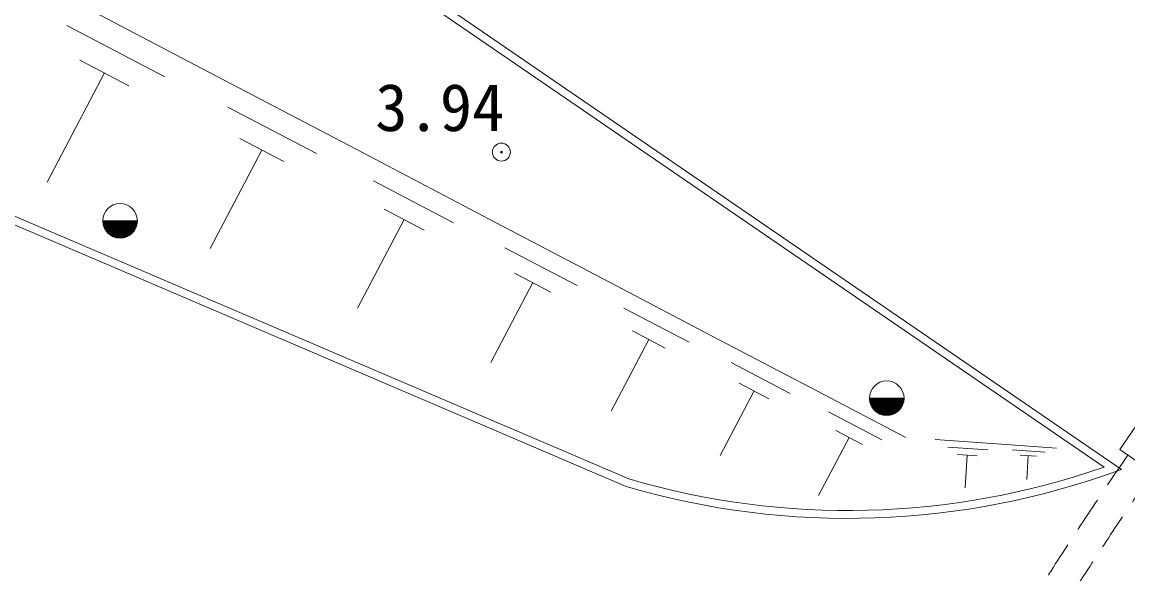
# Model space of a CAD drawing. Units: millimetres, scale not verified. Extents: x -75890393 to -75489893, y -146986278 to -146709278.
# Drawn here: x -75835038 to -75819675, y -146953278 to -146945607 of the extents above; entities that cross this region are included whole.
import ezdxf
from ezdxf.enums import TextEntityAlignment as Align

# ---------------------------------------------------------------- set-up
doc = ezdxf.new("R2010")
doc.units = ezdxf.units.MM
doc.header["$LTSCALE"] = 500
doc.header["$PDMODE"] = 32
doc.header["$PDSIZE"] = 250
doc.linetypes.add('USER7', pattern=[1.5, 1, -0.5])
doc.layers.add('S-SUV', color=171, linetype='Continuous', lineweight=13)
doc.layers.add('S-SUV-SRVR', color=4, linetype='Continuous', lineweight=13)
doc.styles.add('ＭＳ ゴシック', font='')
doc.styles.get('ＭＳ ゴシック').set_extended_font_data('MS Gothic')

msp = doc.modelspace()

# ---------------------------------------------------------------- linework, layer by layer
at = {"layer": 'S-SUV', "color": 7}
for p, q in [((-75831524, -146943895.2), (-75820002.8, -146951793.8)), ((-75831361.1, -146943873.6), (-75819763.4, -146951824.6)), ((-75834709.3, -146945111.4), (-75832443.9, -146946300.6)), ((-75834415.6, -146945652.8), (-75833056.3, -146946366.3)), ((-75834235.1, -146946134.8), (-75833555.5, -146946491.5)), ((-75833895.3, -146946313.2), (-75834692.1, -146947831.1)), ((-75832443.9, -146946300.6), (-75830396.9, -146947375)), ((-75832178.1, -146946789), (-75830949.9, -146947433.7)), ((-75832014.6, -146947223.7), (-75831400.5, -146947546)), ((-75831707.6, -146947384.9), (-75832425.5, -146948752.5)), ((-75830396.9, -146947375), (-75828547.1, -146948346.1)), ((-75830156.3, -146947815.6), (-75829046.4, -146948398.2)), ((-75826609.4, -146951958.6), (-75835677, -146948078.9)), ((-75826646.7, -146952062.3), (-75835733.8, -146948174.2)), ((-75830008.1, -146948207.6), (-75829453.2, -146948498.9)), ((-75833917.8, -146948368.8), (-75833437.1, -146948368.8)), ((-75833917.6, -146948380.1), (-75833437.4, -146948380.1)), ((-75833915.9, -146948368.8), (-75833915.9, -146948399.5)), ((-75833915.9, -146948399.4), (-75833439, -146948399.4)), ((-75833914, -146948368.8), (-75833914, -146948411.6)), ((-75833911.9, -146948421.8), (-75833443, -146948421.8)), ((-75833911.7, -146948368.8), (-75833911.7, -146948422.8)), ((-75833909.9, -146948368.8), (-75833909.9, -146948430.2)), ((-75833907.9, -146948368.8), (-75833907.9, -146948437.2)), ((-75833906, -146948368.8), (-75833906, -146948443.3)), ((-75833904.2, -146948368.8), (-75833904.2, -146948448.5)), ((-75833902.8, -146948368.8), (-75833902.8, -146948452.4)), ((-75833899.8, -146948368.8), (-75833899.8, -146948460.1)), ((-75833897.8, -146948368.8), (-75833897.8, -146948465)), ((-75833895.1, -146948368.8), (-75833895.1, -146948470.8)), ((-75833892.8, -146948368.8), (-75833892.8, -146948475.6)), ((-75833890.8, -146948368.8), (-75833890.8, -146948479.6)), ((-75833888.6, -146948368.8), (-75833888.6, -146948483.7)), ((-75833885.9, -146948368.8), (-75833885.9, -146948488.6)), ((-75833883.4, -146948368.8), (-75833883.4, -146948492.9)), ((-75833880.8, -146948368.8), (-75833880.8, -146948497)), ((-75833878.5, -146948368.8), (-75833878.5, -146948500.6)), ((-75833876.4, -146948368.8), (-75833876.4, -146948503.8)), ((-75833872.2, -146948368.8), (-75833872.2, -146948509.8)), ((-75833871.2, -146948368.8), (-75833871.2, -146948511.1)), ((-75833869, -146948368.8), (-75833869, -146948514.1)), ((-75833865.2, -146948368.8), (-75833865.2, -146948518.9)), ((-75833863.6, -146948368.8), (-75833863.6, -146948520.9)), ((-75833861, -146948368.8), (-75833861, -146948524.1)), ((-75833856.8, -146948368.8), (-75833856.8, -146948528.9)), ((-75833854.7, -146948368.8), (-75833854.7, -146948531.2)), ((-75833851.5, -146948368.8), (-75833851.5, -146948534.6)), ((-75833848.7, -146948368.8), (-75833848.7, -146948537.5)), ((-75833844.9, -146948368.8), (-75833844.9, -146948541.2)), ((-75833842.4, -146948368.8), (-75833842.4, -146948543.7)), ((-75833839, -146948368.8), (-75833839, -146948546.8)), ((-75833837.1, -146948368.8), (-75833837.1, -146948548.5)), ((-75833833.8, -146948368.8), (-75833833.8, -146948551.4)), ((-75833829.7, -146948368.8), (-75833829.7, -146948554.8)), ((-75833825.9, -146948368.8), (-75833825.9, -146948557.9)), ((-75833823.1, -146948368.8), (-75833823.1, -146948560.1)), ((-75833818.6, -146948368.8), (-75833818.6, -146948563.4)), ((-75833814.3, -146948368.8), (-75833814.3, -146948566.4)), ((-75833810.1, -146948368.8), (-75833810.1, -146948569.3)), ((-75833804.2, -146948368.8), (-75833804.2, -146948573.1)), ((-75833799.3, -146948368.8), (-75833799.3, -146948576)), ((-75833795.7, -146948368.8), (-75833795.7, -146948578.1)), ((-75833793, -146948368.8), (-75833793, -146948579.6)), ((-75833789.6, -146948368.8), (-75833789.6, -146948581.5)), ((-75833787, -146948368.8), (-75833787, -146948582.8)), ((-75833784.1, -146948368.8), (-75833784.1, -146948584.3)), ((-75833781.6, -146948368.8), (-75833781.6, -146948585.5)), ((-75833779.4, -146948368.8), (-75833779.4, -146948586.5)), ((-75833776.5, -146948368.8), (-75833776.5, -146948587.8)), ((-75833774.4, -146948368.8), (-75833774.4, -146948588.8)), ((-75833771.9, -146948368.8), (-75833771.9, -146948589.9)), ((-75833768.9, -146948368.8), (-75833768.9, -146948591.1)), ((-75833767, -146948368.8), (-75833767, -146948591.9)), ((-75833764.6, -146948368.8), (-75833764.6, -146948592.8)), ((-75833762.4, -146948368.8), (-75833762.4, -146948593.7)), ((-75833759.7, -146948368.8), (-75833759.7, -146948594.7)), ((-75833756.6, -146948368.8), (-75833756.6, -146948595.8)), ((-75833753.7, -146948368.8), (-75833753.7, -146948596.8)), ((-75833751.3, -146948368.8), (-75833751.3, -146948597.6)), ((-75833748.6, -146948368.8), (-75833748.6, -146948598.4)), ((-75833745.2, -146948368.8), (-75833745.2, -146948599.5)), ((-75833741.2, -146948368.8), (-75833741.2, -146948600.6)), ((-75833736.8, -146948368.8), (-75833736.8, -146948601.8)), ((-75833733.3, -146948368.8), (-75833733.3, -146948602.6)), ((-75833731.3, -146948368.8), (-75833731.3, -146948603.1)), ((-75833728, -146948368.8), (-75833728, -146948603.8)), ((-75833725.1, -146948368.8), (-75833725.1, -146948604.4)), ((-75833722.9, -146948368.8), (-75833722.9, -146948604.9)), ((-75833720.5, -146948368.8), (-75833720.5, -146948605.3)), ((-75833718, -146948368.8), (-75833718, -146948605.8)), ((-75833714.6, -146948368.8), (-75833714.6, -146948606.3)), ((-75833712.2, -146948368.8), (-75833712.2, -146948606.7)), ((-75833709.3, -146948368.8), (-75833709.3, -146948607.1)), ((-75833708.2, -146948368.8), (-75833708.2, -146948607.2)), ((-75833706, -146948368.8), (-75833706, -146948607.5)), ((-75833703.9, -146948368.8), (-75833703.9, -146948607.7)), ((-75833701.3, -146948368.8), (-75833701.3, -146948608)), ((-75833698.4, -146948368.8), (-75833698.4, -146948608.3)), ((-75833696.4, -146948368.8), (-75833696.4, -146948608.4)), ((-75833694.8, -146948368.8), (-75833694.8, -146948608.6)), ((-75833691.5, -146948368.8), (-75833691.5, -146948608.8)), ((-75833690.2, -146948368.8), (-75833690.2, -146948608.9)), ((-75833688.2, -146948368.8), (-75833688.2, -146948609)), ((-75833686.6, -146948368.8), (-75833686.6, -146948609)), ((-75833684.5, -146948368.8), (-75833684.5, -146948609.1)), ((-75833683.2, -146948368.8), (-75833683.2, -146948609.1)), ((-75833681.1, -146948368.8), (-75833681.1, -146948609.2)), ((-75833679.2, -146948368.8), (-75833679.2, -146948609.2)), ((-75833677.5, -146948368.8), (-75833677.5, -146948609.2)), ((-75833675.6, -146948368.8), (-75833675.6, -146948609.2)), ((-75833673, -146948368.8), (-75833673, -146948609.1)), ((-75833670.2, -146948368.8), (-75833670.2, -146948609.1)), ((-75833668.5, -146948368.8), (-75833668.5, -146948609.2)), ((-75833666.4, -146948368.8), (-75833666.4, -146948608.9)), ((-75833664.7, -146948368.8), (-75833664.7, -146948609.2)), ((-75833662.6, -146948368.8), (-75833662.6, -146948608.7)), ((-75833659.9, -146948368.8), (-75833659.9, -146948609.2)), ((-75833657.2, -146948368.8), (-75833657.2, -146948608.3)), ((-75833654.4, -146948368.8), (-75833654.4, -146948609.2)), ((-75833651.5, -146948368.8), (-75833651.5, -146948607.8)), ((-75833649.2, -146948368.8), (-75833649.2, -146948609.2)), ((-75833646.4, -146948368.8), (-75833646.4, -146948607.2)), ((-75833642, -146948368.8), (-75833642, -146948606.6)), ((-75833637.9, -146948368.8), (-75833637.9, -146948605.9)), ((-75833634.4, -146948368.8), (-75833634.4, -146948605.3)), ((-75833630.3, -146948368.8), (-75833630.3, -146948604.5)), ((-75833624.3, -146948368.8), (-75833624.3, -146948603.2)), ((-75833619.8, -146948368.8), (-75833619.8, -146948602.2)), ((-75833617, -146948368.8), (-75833617, -146948601.5)), ((-75833612.9, -146948368.8), (-75833612.9, -146948600.3)), ((-75833609.4, -146948368.8), (-75833609.4, -146948599.3)), ((-75833604, -146948368.8), (-75833604, -146948597.7)), ((-75833597.7, -146948368.8), (-75833597.7, -146948595.6)), ((-75833592.3, -146948368.8), (-75833592.3, -146948593.6)), ((-75833589.1, -146948368.8), (-75833589.1, -146948592.4)), ((-75833585.6, -146948368.8), (-75833585.6, -146948591)), ((-75833582.5, -146948368.8), (-75833582.5, -146948589.6)), ((-75833579.9, -146948368.8), (-75833579.9, -146948588.5)), ((-75833576.1, -146948368.8), (-75833576.1, -146948586.8)), ((-75833573.6, -146948368.8), (-75833573.6, -146948585.6)), ((-75833570.1, -146948368.8), (-75833570.1, -146948583.9)), ((-75833566.3, -146948368.8), (-75833566.3, -146948582)), ((-75833561.9, -146948368.8), (-75833561.9, -146948579.6)), ((-75833557.1, -146948368.8), (-75833557.1, -146948576.9)), ((-75833554, -146948368.8), (-75833554, -146948575)), ((-75833549.9, -146948368.8), (-75833549.9, -146948572.5)), ((-75833545.8, -146948368.8), (-75833545.8, -146948569.9)), ((-75833540.7, -146948368.8), (-75833540.7, -146948566.5)), ((-75833535.9, -146948368.8), (-75833535.9, -146948563.1)), ((-75833530.2, -146948368.8), (-75833530.2, -146948558.8)), ((-75833525.5, -146948368.8), (-75833525.5, -146948555)), ((-75833521.7, -146948368.8), (-75833521.7, -146948551.9)), ((-75833518.2, -146948368.8), (-75833518.2, -146948548.9)), ((-75833512.5, -146948368.8), (-75833512.5, -146948543.7)), ((-75833508.1, -146948368.8), (-75833508.1, -146948539.4)), ((-75833503.3, -146948368.8), (-75833503.3, -146948534.5)), ((-75833499.2, -146948368.8), (-75833499.2, -146948530.1)), ((-75833496.4, -146948368.8), (-75833496.4, -146948526.9)), ((-75833493.2, -146948368.8), (-75833493.2, -146948523.2)), ((-75833488.5, -146948368.8), (-75833488.5, -146948517.3)), ((-75833485.9, -146948368.8), (-75833485.9, -146948514)), ((-75833483.1, -146948368.8), (-75833483.1, -146948510.2)), ((-75833480.2, -146948368.8), (-75833480.2, -146948506.2)), ((-75833476.4, -146948368.8), (-75833476.4, -146948500.6)), ((-75833472.9, -146948368.8), (-75833472.9, -146948495.1)), ((-75833469.8, -146948368.8), (-75833469.8, -146948489.8)), ((-75833466.3, -146948368.8), (-75833466.3, -146948483.6)), ((-75833463.1, -146948368.8), (-75833463.1, -146948477.6)), ((-75833461.2, -146948368.8), (-75833461.2, -146948473.8)), ((-75833459, -146948368.8), (-75833459, -146948469.1)), ((-75833456.8, -146948368.8), (-75833456.8, -146948464.1)), ((-75833453.9, -146948368.8), (-75833453.9, -146948457.2)), ((-75833451.4, -146948368.8), (-75833451.4, -146948450.5)), ((-75833448.9, -146948368.8), (-75833448.9, -146948443.2)), ((-75833447.3, -146948368.8), (-75833447.3, -146948438.1)), ((-75833444.4, -146948368.8), (-75833444.4, -146948427.8)), ((-75833441.3, -146948368.8), (-75833441.3, -146948413.5)), ((-75833439.4, -146948368.8), (-75833439.4, -146948401.9)), ((-75829730.7, -146948353.3), (-75830377.3, -146949585.1)), ((-75828547.1, -146948346.1), (-75826875.1, -146949223.7)), ((-75833906.7, -146948441), (-75833448.2, -146948441)), ((-75833898.9, -146948462.4), (-75833456.1, -146948462.4)), ((-75833887.4, -146948485.9), (-75833467.5, -146948485.9)), ((-75833873.9, -146948507.3), (-75833481, -146948507.3)), ((-75833862.5, -146948522.2), (-75833492.4, -146948522.2)), ((-75833843.6, -146948542.5), (-75833511.3, -146948542.5)), ((-75833831.6, -146948553.2), (-75833523.3, -146948553.2)), ((-75833810.1, -146948569.3), (-75833544.8, -146948569.3)), ((-75833786.3, -146948583.1), (-75833568.6, -146948583.1)), ((-75833742.4, -146948600.2), (-75833612.5, -146948600.2)), ((-75828329.1, -146948743.4), (-75827326, -146949270)), ((-75828194.8, -146949096.9), (-75827693.2, -146949360.2)), ((-75827944, -146949228.5), (-75828526.2, -146950337.6)), ((-75826875.1, -146949223.7), (-75825363.7, -146950017.1)), ((-75826677.6, -146949582), (-75825770.8, -146950058)), ((-75826555.7, -146949900.6), (-75826102.3, -146950138.6)), ((-75826329, -146950019.6), (-75826853, -146951017.8)), ((-75825363.7, -146950017.1), (-75823997.2, -146950734.4)), ((-75825184.7, -146950340.1), (-75824364.7, -146950770.5)), ((-75825074, -146950627.3), (-75824664, -146950842.5)), ((-75824869, -146950734.9), (-75825340.3, -146951632.7)), ((-75823997.2, -146950734.4), (-75822761.3, -146951383.1)), ((-75823265.7, -146950835.9), (-75822784.9, -146950835.9)), ((-75823265.4, -146950847.2), (-75822785.2, -146950847.2)), ((-75823263.7, -146950835.9), (-75823263.7, -146950866.6)), ((-75823263.7, -146950866.5), (-75822786.9, -146950866.5)), ((-75823261.8, -146950835.9), (-75823261.8, -146950878.7)), ((-75823259.5, -146950835.9), (-75823259.5, -146950889.9)), ((-75823257.7, -146950835.9), (-75823257.7, -146950897.3)), ((-75823255.7, -146950835.9), (-75823255.7, -146950904.3)), ((-75823253.8, -146950835.9), (-75823253.8, -146950910.4)), ((-75823252.1, -146950835.9), (-75823252.1, -146950915.6)), ((-75823250.7, -146950835.9), (-75823250.7, -146950919.5)), ((-75823247.7, -146950835.9), (-75823247.7, -146950927.2)), ((-75823245.6, -146950835.9), (-75823245.6, -146950932)), ((-75823243, -146950835.9), (-75823243, -146950937.9)), ((-75823240.6, -146950835.9), (-75823240.6, -146950942.7)), ((-75823238.6, -146950835.9), (-75823238.6, -146950946.6)), ((-75823236.5, -146950835.9), (-75823236.5, -146950950.8)), ((-75823233.7, -146950835.9), (-75823233.7, -146950955.7)), ((-75823231.2, -146950835.9), (-75823231.2, -146950960)), ((-75823228.7, -146950835.9), (-75823228.7, -146950964.1)), ((-75823226.3, -146950835.9), (-75823226.3, -146950967.7)), ((-75823224.2, -146950835.9), (-75823224.2, -146950970.8)), ((-75823220, -146950835.9), (-75823220, -146950976.9)), ((-75823219, -146950835.9), (-75823219, -146950978.2)), ((-75823216.8, -146950835.9), (-75823216.8, -146950981.1)), ((-75823213, -146950835.9), (-75823213, -146950986)), ((-75823211.4, -146950835.9), (-75823211.4, -146950988)), ((-75823208.8, -146950835.9), (-75823208.8, -146950991.2)), ((-75823204.6, -146950835.9), (-75823204.6, -146950996)), ((-75823202.6, -146950835.9), (-75823202.6, -146950998.3)), ((-75823199.3, -146950835.9), (-75823199.3, -146951001.7)), ((-75823196.6, -146950835.9), (-75823196.6, -146951004.6)), ((-75823192.8, -146950835.9), (-75823192.8, -146951008.3)), ((-75823190.2, -146950835.9), (-75823190.2, -146951010.8)), ((-75823186.9, -146950835.9), (-75823186.9, -146951013.9)), ((-75823185, -146950835.9), (-75823185, -146951015.6)), ((-75823181.7, -146950835.9), (-75823181.7, -146951018.5)), ((-75823177.6, -146950835.9), (-75823177.6, -146951021.9)), ((-75823173.8, -146950835.9), (-75823173.8, -146951024.9)), ((-75823170.9, -146950835.9), (-75823170.9, -146951027.2)), ((-75823166.4, -146950835.9), (-75823166.4, -146951030.5)), ((-75823162.2, -146950835.9), (-75823162.2, -146951033.5)), ((-75823157.9, -146950835.9), (-75823157.9, -146951036.4)), ((-75823152, -146950835.9), (-75823152, -146951040.1)), ((-75823147.2, -146950835.9), (-75823147.2, -146951043.1)), ((-75823143.5, -146950835.9), (-75823143.5, -146951045.2)), ((-75823140.9, -146950835.9), (-75823140.9, -146951046.7)), ((-75823137.4, -146950835.9), (-75823137.4, -146951048.5)), ((-75823134.8, -146950835.9), (-75823134.8, -146951049.9)), ((-75823131.9, -146950835.9), (-75823131.9, -146951051.3)), ((-75823129.5, -146950835.9), (-75823129.5, -146951052.5)), ((-75823127.3, -146950835.9), (-75823127.3, -146951053.6)), ((-75823124.4, -146950835.9), (-75823124.4, -146951054.9)), ((-75823122.2, -146950835.9), (-75823122.2, -146951055.9)), ((-75823119.8, -146950835.9), (-75823119.8, -146951056.9)), ((-75823116.7, -146950835.9), (-75823116.7, -146951058.2)), ((-75823114.9, -146950835.9), (-75823114.9, -146951059)), ((-75823112.4, -146950835.9), (-75823112.4, -146951059.9)), ((-75823110.3, -146950835.9), (-75823110.3, -146951060.8)), ((-75823107.6, -146950835.9), (-75823107.6, -146951061.8)), ((-75823104.4, -146950835.9), (-75823104.4, -146951062.9)), ((-75823101.5, -146950835.9), (-75823101.5, -146951063.9)), ((-75823099.2, -146950835.9), (-75823099.2, -146951064.6)), ((-75823096.4, -146950835.9), (-75823096.4, -146951065.5)), ((-75823093, -146950835.9), (-75823093, -146951066.5)), ((-75823089, -146950835.9), (-75823089, -146951067.7)), ((-75823084.6, -146950835.9), (-75823084.6, -146951068.8)), ((-75823081.2, -146950835.9), (-75823081.2, -146951069.7)), ((-75823079.1, -146950835.9), (-75823079.1, -146951070.2)), ((-75823075.8, -146950835.9), (-75823075.8, -146951070.9)), ((-75823072.9, -146950835.9), (-75823072.9, -146951071.5)), ((-75823070.8, -146950835.9), (-75823070.8, -146951071.9)), ((-75823068.3, -146950835.9), (-75823068.3, -146951072.4)), ((-75823065.8, -146950835.9), (-75823065.8, -146951072.8)), ((-75823062.5, -146950835.9), (-75823062.5, -146951073.4)), ((-75823060.1, -146950835.9), (-75823060.1, -146951073.7)), ((-75823057.1, -146950835.9), (-75823057.1, -146951074.2)), ((-75823056, -146950835.9), (-75823056, -146951074.3)), ((-75823053.9, -146950835.9), (-75823053.9, -146951074.6)), ((-75823051.8, -146950835.9), (-75823051.8, -146951074.8)), ((-75823049.2, -146950835.9), (-75823049.2, -146951075.1)), ((-75823046.3, -146950835.9), (-75823046.3, -146951075.4)), ((-75823044.3, -146950835.9), (-75823044.3, -146951075.5)), ((-75823042.6, -146950835.9), (-75823042.6, -146951075.6)), ((-75823039.4, -146950835.9), (-75823039.4, -146951075.9)), ((-75823038.1, -146950835.9), (-75823038.1, -146951075.9)), ((-75823036, -146950835.9), (-75823036, -146951076)), ((-75823034.5, -146950835.9), (-75823034.5, -146951076.1)), ((-75823032.3, -146950835.9), (-75823032.3, -146951076.2)), ((-75823031.1, -146950835.9), (-75823031.1, -146951076.2)), ((-75823028.9, -146950835.9), (-75823028.9, -146951076.2)), ((-75823027, -146950835.9), (-75823027, -146951076.3)), ((-75823025.3, -146950835.9), (-75823025.3, -146951076.3)), ((-75823023.5, -146950835.9), (-75823023.5, -146951076.3)), ((-75823020.8, -146950835.9), (-75823020.8, -146951076.2)), ((-75823018, -146950835.9), (-75823018, -146951076.2)), ((-75823016.3, -146950835.9), (-75823016.3, -146951076.3)), ((-75823014.2, -146950835.9), (-75823014.2, -146951076)), ((-75823012.5, -146950835.9), (-75823012.5, -146951076.3)), ((-75823010.4, -146950835.9), (-75823010.4, -146951075.8)), ((-75823007.7, -146950835.9), (-75823007.7, -146951076.3)), ((-75823005, -146950835.9), (-75823005, -146951075.4)), ((-75823002.2, -146950835.9), (-75823002.2, -146951076.3)), ((-75822999.3, -146950835.9), (-75822999.3, -146951074.9)), ((-75822997, -146950835.9), (-75822997, -146951076.3)), ((-75822994.3, -146950835.9), (-75822994.3, -146951074.3)), ((-75822989.8, -146950835.9), (-75822989.8, -146951073.6)), ((-75822985.7, -146950835.9), (-75822985.7, -146951073)), ((-75822982.2, -146950835.9), (-75822982.2, -146951072.4)), ((-75822978.1, -146950835.9), (-75822978.1, -146951071.6)), ((-75822972.1, -146950835.9), (-75822972.1, -146951070.3)), ((-75822967.7, -146950835.9), (-75822967.7, -146951069.3)), ((-75822964.8, -146950835.9), (-75822964.8, -146951068.5)), ((-75822960.7, -146950835.9), (-75822960.7, -146951067.4)), ((-75822957.2, -146950835.9), (-75822957.2, -146951066.4)), ((-75822951.8, -146950835.9), (-75822951.8, -146951064.8)), ((-75822945.5, -146950835.9), (-75822945.5, -146951062.6)), ((-75822940.1, -146950835.9), (-75822940.1, -146951060.7)), ((-75822937, -146950835.9), (-75822937, -146951059.4)), ((-75822933.5, -146950835.9), (-75822933.5, -146951058)), ((-75822930.3, -146950835.9), (-75822930.3, -146951056.7)), ((-75822927.8, -146950835.9), (-75822927.8, -146951055.6)), ((-75822924, -146950835.9), (-75822924, -146951053.9)), ((-75822921.4, -146950835.9), (-75822921.4, -146951052.7)), ((-75822918, -146950835.9), (-75822918, -146951051)), ((-75822914.2, -146950835.9), (-75822914.2, -146951049)), ((-75822909.7, -146950835.9), (-75822909.7, -146951046.7)), ((-75822905, -146950835.9), (-75822905, -146951044)), ((-75822901.8, -146950835.9), (-75822901.8, -146951042.1)), ((-75822897.7, -146950835.9), (-75822897.7, -146951039.6)), ((-75822893.6, -146950835.9), (-75822893.6, -146951037)), ((-75822888.5, -146950835.9), (-75822888.5, -146951033.6)), ((-75822883.8, -146950835.9), (-75822883.8, -146951030.2)), ((-75822878.1, -146950835.9), (-75822878.1, -146951025.9)), ((-75822873.3, -146950835.9), (-75822873.3, -146951022.1)), ((-75822869.5, -146950835.9), (-75822869.5, -146951019)), ((-75822866, -146950835.9), (-75822866, -146951015.9)), ((-75822860.3, -146950835.9), (-75822860.3, -146951010.7)), ((-75822855.9, -146950835.9), (-75822855.9, -146951006.4)), ((-75822851.2, -146950835.9), (-75822851.2, -146951001.6)), ((-75822847.1, -146950835.9), (-75822847.1, -146950997.2)), ((-75822844.2, -146950835.9), (-75822844.2, -146950994)), ((-75822841, -146950835.9), (-75822841, -146950990.3)), ((-75822836.3, -146950835.9), (-75822836.3, -146950984.4)), ((-75822833.8, -146950835.9), (-75822833.8, -146950981.1)), ((-75822830.9, -146950835.9), (-75822830.9, -146950977.3)), ((-75822828.1, -146950835.9), (-75822828.1, -146950973.3)), ((-75822824.3, -146950835.9), (-75822824.3, -146950967.7)), ((-75822820.8, -146950835.9), (-75822820.8, -146950962.2)), ((-75822817.6, -146950835.9), (-75822817.6, -146950956.9)), ((-75822814.1, -146950835.9), (-75822814.1, -146950950.7)), ((-75822811, -146950835.9), (-75822811, -146950944.7)), ((-75822809.1, -146950835.9), (-75822809.1, -146950940.9)), ((-75822806.8, -146950835.9), (-75822806.8, -146950936.2)), ((-75822804.6, -146950835.9), (-75822804.6, -146950931.2)), ((-75822801.8, -146950835.9), (-75822801.8, -146950924.3)), ((-75822799.2, -146950835.9), (-75822799.2, -146950917.6)), ((-75822796.7, -146950835.9), (-75822796.7, -146950910.2)), ((-75822795.1, -146950835.9), (-75822795.1, -146950905.2)), ((-75822792.3, -146950835.9), (-75822792.3, -146950894.9)), ((-75822789.1, -146950835.9), (-75822789.1, -146950880.6)), ((-75822787.2, -146950835.9), (-75822787.2, -146950869)), ((-75823834.7, -146951025.6), (-75823093.2, -146951414.8)), ((-75823259.8, -146950888.9), (-75822790.8, -146950888.9)), ((-75823254.6, -146950908.1), (-75822796, -146950908.1)), ((-75823246.7, -146950929.5), (-75822803.9, -146950929.5)), ((-75823235.2, -146950953), (-75822815.4, -146950953)), ((-75823221.8, -146950974.4), (-75822828.8, -146950974.4)), ((-75823210.3, -146950989.3), (-75822840.3, -146950989.3)), ((-75823191.4, -146951009.6), (-75822859.2, -146951009.6)), ((-75823179.5, -146951020.3), (-75822871.1, -146951020.3)), ((-75819788.2, -146951548.5), (-75819400.1, -146950987.1)), ((-75823158, -146951036.3), (-75822892.6, -146951036.3)), ((-75823134.1, -146951050.2), (-75822916.5, -146951050.2)), ((-75823090.3, -146951067.3), (-75822960.3, -146951067.3)), ((-75823734.1, -146951284.3), (-75823363.4, -146951478.9)), ((-75823548.7, -146951381.6), (-75823972.4, -146952188.7)), ((-75822354.3, -146951411.4), (-75821431.2, -146951475.5)), ((-75821431.2, -146951475.5), (-75820666.1, -146951528.6)), ((-75822176, -146951515.3), (-75821622.1, -146951553.8)), ((-75822043.8, -146951616), (-75821766.9, -146951635.2)), ((-75821905.4, -146951625.6), (-75821937, -146952081)), ((-75821282.7, -146951552.3), (-75820823.7, -146951584.2)), ((-75821172.6, -146951626.5), (-75820943.1, -146951642.4)), ((-75821057.8, -146951634.4), (-75821080.8, -146951965.3)), ((-75819788.2, -146951548.5), (-75819217, -146951943.4))]:
    msp.add_line(p, q, dxfattribs=at)
for centre in [(-75833677.5, -146948368.8), (-75823025.3, -146950835.9)]:
    msp.add_circle(centre, 240.4, dxfattribs=at)
at = {"layer": 'S-SUV', "color": 7, "linetype": 'USER7'}
for radius, start, end in [(57789.5, 145.47036, 152.88882), (57369.5, 145.47128, 152.89229)]:
    msp.add_arc((-75772066, -146984383.8), radius, start, end, dxfattribs=at)
at = {"layer": 'S-SUV', "color": 7}
for radius, start, end in [(10812.1, 253.63407, 289.22459), (10922.1, 253.59971, 290.35735)]:
    msp.add_arc((-75823562.9, -146941584.6), radius, start, end, dxfattribs=at)
at = {"layer": 'S-SUV-SRVR'}
for radius in [12.5, 12.5, 9.38, 6.25]:
    msp.add_circle((-75828379.3, -146947414.4), radius, dxfattribs=at)
msp.add_point((-75828379.3, -146947414.4), dxfattribs=at)

# ---------------------------------------------------------------- texts
at = {"layer": 'S-SUV-SRVR', "style": 'ＭＳ ゴシック'}
msp.add_text('3.94', height=659.8, dxfattribs=at).set_placement((-75830131.9, -146946791.7), align=Align.MIDDLE_LEFT)

doc.saveas('drawing.dxf')
